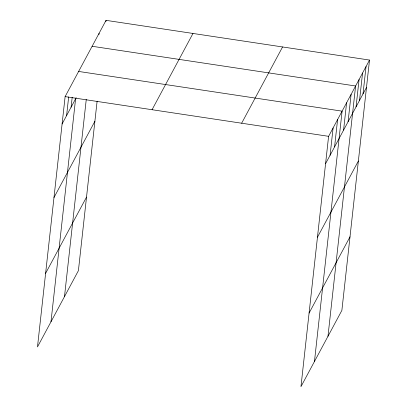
<?xml version="1.0" encoding="UTF-8"?>
<svg xmlns="http://www.w3.org/2000/svg" width="407" height="407" viewBox="0 0 407 407"><rect width="100%" height="100%" fill="white"/><g stroke="black" fill="none" stroke-linecap="round" stroke-linejoin="round"><path stroke-width="0.61" d="M369.515 60.063L328.597 136.325L300.961 386.65L341.88 310.388L369.515 60.063L106.039 20.35L65.12 96.612L37.485 346.937L78.403 270.675L97.115 101.16M66.6 115.578L68.661 96.927M71.103 107.189L72.202 97.237M50.987 321.769L75.6 98.799M64.489 296.606L86.259 99.42M98.947 34.559L99.084 33.313M105.901 21.591L106.039 20.35M330.082 155.291L333.099 127.935M334.579 146.902L337.601 119.546M314.463 361.482L342.104 111.157L78.622 71.444M343.584 130.123L346.601 102.768M348.082 121.734L351.104 94.378M327.971 336.319L355.606 85.994L92.124 46.276M356.064 106.863L359.081 79.507M359.539 100.381L362.561 73.026M363.019 93.9L366.041 66.545M62.098 123.962L76.201 97.68M53.978 197.543L94.892 121.286M45.604 273.356L86.523 197.095M152.065 109.717L192.984 33.455M241.651 123.219L282.57 46.958M325.58 163.68L366.498 87.419M317.455 237.261L358.374 160.999M309.086 313.069L350.005 236.808M65.12 96.612L328.597 136.325"/></g></svg>
